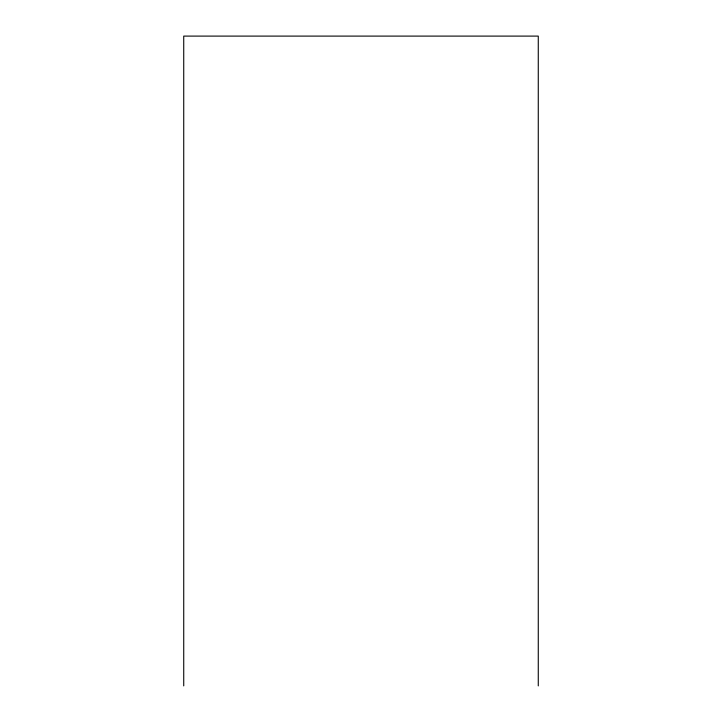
<?xml version="1.0" encoding="UTF-8"?>
<svg xmlns="http://www.w3.org/2000/svg" width="722" height="722" viewBox="0 0 722 722"><rect width="100%" height="100%" fill="white"/><g stroke="black" fill="none" stroke-linecap="round" stroke-linejoin="round"><path stroke-width="1.08" d="M538.269 685.9L538.269 36.1L183.731 36.1L183.731 685.9"/></g></svg>
